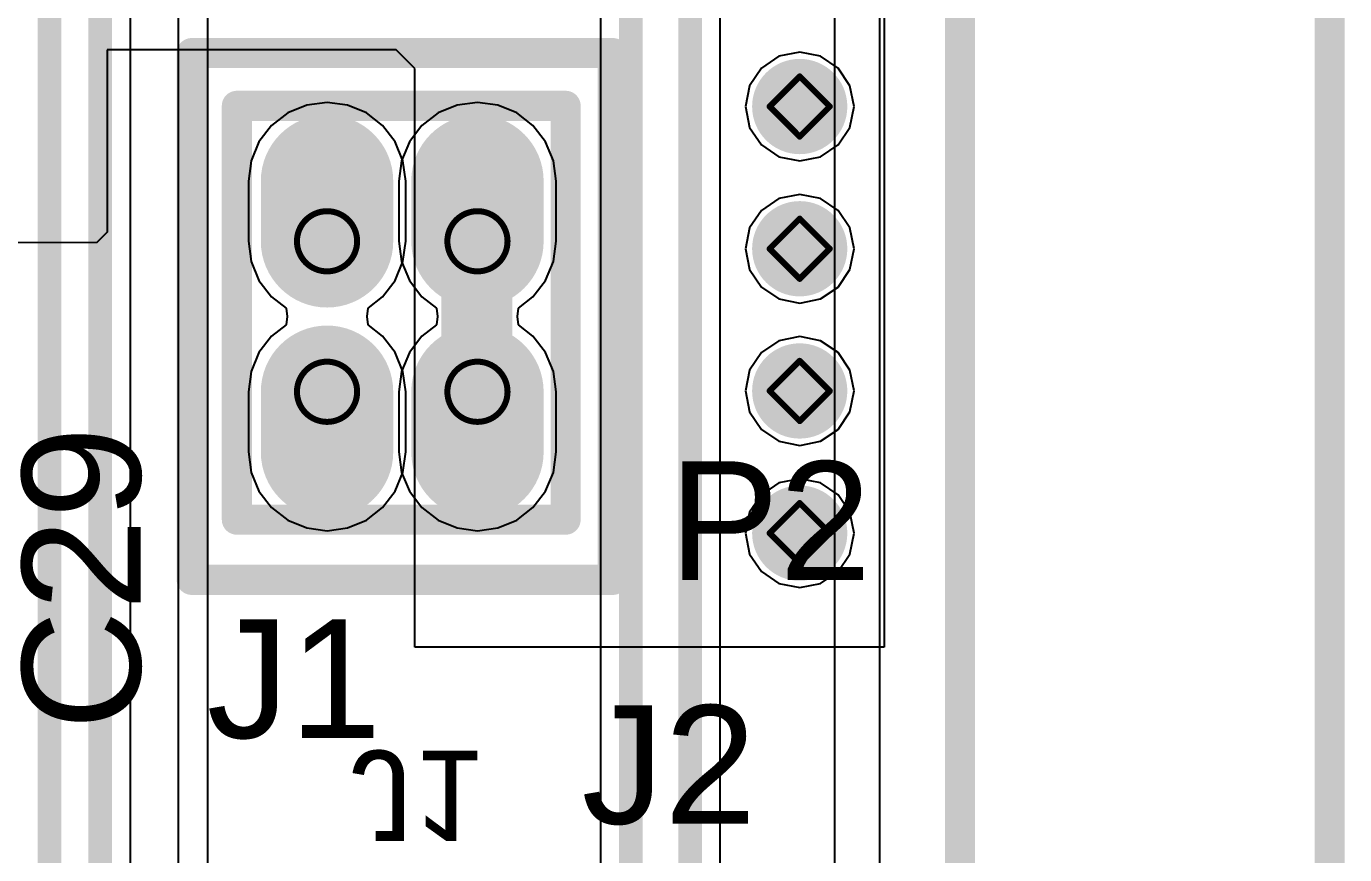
# Model space of a CAD drawing. Header units: inches. Extents: x -3 to 423, y -3 to 110.
# Drawn here: x 56.18 to 67.31, y 8.65 to 15.64 of the extents above; entities that cross this region are included whole.
import ezdxf

# ---------------------------------------------------------------- set-up
doc = ezdxf.new("R2010")
doc.units = ezdxf.units.IN
for name, color, linetype in [('Board Outline', 56, 'Continuous'), ('Bottom Layer', 5, 'Continuous'), ('Bottom Solder', 6, 'Continuous'), ('Drill Drawing', 1, 'Continuous'), ('Mechanical 1', 6, 'Continuous'), ('Mechanical 3', 76, 'Continuous'), ('Mid Layer', 16, 'Continuous'), ('Mid Layer 2', 76, 'Continuous'), ('Multi-Layer', 9, 'Continuous'), ('Pad Holes', 156, 'Continuous'), ('Top Layer', 1, 'Continuous'), ('Top Overlay', 2, 'Continuous'), ('Top Solder', 216, 'Continuous'), ('Via Holes', 16, 'Continuous')]:
    doc.layers.add(name, color=color, linetype=linetype)
doc.styles.add('Arial', font='', dxfattribs={"height": 0.2})
doc.styles.get('Arial').set_extended_font_data('Arial')

msp = doc.modelspace()

# ---------------------------------------------------------------- hatches: boundary and pattern name
at = {"layer": 'Bottom Layer'}
h = msp.add_hatch(color=5, dxfattribs=at)
edge = h.paths.add_edge_path()
edge.add_arc((62.706, 14.962), 0.3, 0, 360)
h = msp.add_hatch(color=5, dxfattribs=at)
edge = h.paths.add_edge_path()
edge.add_arc((58.715, 13.825), 0.508, 180, 360)
edge.add_line((59.223, 13.825), (59.223, 14.333))
edge.add_arc((58.715, 14.333), 0.508, 0, 180)
edge.add_line((58.207, 14.333), (58.207, 13.825))
h = msp.add_hatch(color=5, dxfattribs=at)
edge = h.paths.add_edge_path()
edge.add_arc((59.985, 13.825), 0.508, 180, 360)
edge.add_line((60.493, 13.825), (60.493, 14.333))
edge.add_arc((59.985, 14.333), 0.508, 0, 180)
edge.add_line((59.477, 14.333), (59.477, 13.825))
h = msp.add_hatch(color=5, dxfattribs=at)
edge = h.paths.add_edge_path()
edge.add_arc((62.706, 13.762), 0.3, 0, 360)
h = msp.add_hatch(color=5, dxfattribs=at)
edge = h.paths.add_edge_path()
edge.add_arc((58.715, 12.047), 0.508, 180, 360)
edge.add_line((59.223, 12.047), (59.223, 12.555))
edge.add_arc((58.715, 12.555), 0.508, 0, 180)
edge.add_line((58.207, 12.555), (58.207, 12.047))
h = msp.add_hatch(color=5, dxfattribs=at)
edge = h.paths.add_edge_path()
edge.add_arc((59.985, 12.047), 0.508, 180, 360)
edge.add_line((60.493, 12.047), (60.493, 12.555))
edge.add_arc((59.985, 12.555), 0.508, 0, 180)
edge.add_line((59.477, 12.555), (59.477, 12.047))
h = msp.add_hatch(color=5, dxfattribs=at)
edge = h.paths.add_edge_path()
edge.add_arc((62.706, 12.562), 0.3, 0, 360)
h = msp.add_hatch(color=5, dxfattribs=at)
edge = h.paths.add_edge_path()
edge.add_arc((62.706, 11.362), 0.3, 0, 360)
at = {"layer": 'Bottom Solder'}
h = msp.add_hatch(color=6, dxfattribs=at)
edge = h.paths.add_edge_path()
edge.add_arc((62.706, 14.962), 0.402, 0, 360)
h = msp.add_hatch(color=6, dxfattribs=at)
edge = h.paths.add_edge_path()
edge.add_arc((58.715, 13.825), 0.559, 180, 360)
edge.add_line((59.274, 13.825), (59.274, 14.333))
edge.add_arc((58.715, 14.333), 0.559, 0, 180)
edge.add_line((58.156, 14.333), (58.156, 13.825))
h = msp.add_hatch(color=6, dxfattribs=at)
edge = h.paths.add_edge_path()
edge.add_arc((59.985, 13.825), 0.559, 180, 360)
edge.add_line((60.544, 13.825), (60.544, 14.333))
edge.add_arc((59.985, 14.333), 0.559, 0, 180)
edge.add_line((59.426, 14.333), (59.426, 13.825))
h = msp.add_hatch(color=6, dxfattribs=at)
edge = h.paths.add_edge_path()
edge.add_arc((62.706, 13.762), 0.402, 0, 360)
h = msp.add_hatch(color=6, dxfattribs=at)
edge = h.paths.add_edge_path()
edge.add_arc((58.715, 12.047), 0.559, 180, 360)
edge.add_line((59.274, 12.047), (59.274, 12.555))
edge.add_arc((58.715, 12.555), 0.559, 0, 180)
edge.add_line((58.156, 12.555), (58.156, 12.047))
h = msp.add_hatch(color=6, dxfattribs=at)
edge = h.paths.add_edge_path()
edge.add_arc((59.985, 12.047), 0.559, 180, 360)
edge.add_line((60.544, 12.047), (60.544, 12.555))
edge.add_arc((59.985, 12.555), 0.559, 0, 180)
edge.add_line((59.426, 12.555), (59.426, 12.047))
h = msp.add_hatch(color=6, dxfattribs=at)
edge = h.paths.add_edge_path()
edge.add_arc((62.706, 12.562), 0.402, 0, 360)
h = msp.add_hatch(color=6, dxfattribs=at)
edge = h.paths.add_edge_path()
edge.add_arc((62.706, 11.362), 0.402, 0, 360)
at = {"layer": 'Mid Layer'}
h = msp.add_hatch(color=16, dxfattribs=at)
edge = h.paths.add_edge_path()
edge.add_arc((62.706, 14.962), 0.3, 0, 360)
h = msp.add_hatch(color=16, dxfattribs=at)
edge = h.paths.add_edge_path()
edge.add_arc((58.715, 13.825), 0.508, 180, 360)
edge.add_line((59.223, 13.825), (59.223, 14.333))
edge.add_arc((58.715, 14.333), 0.508, 0, 180)
edge.add_line((58.207, 14.333), (58.207, 13.825))
h = msp.add_hatch(color=16, dxfattribs=at)
edge = h.paths.add_edge_path()
edge.add_arc((59.985, 13.825), 0.508, 180, 360)
edge.add_line((60.493, 13.825), (60.493, 14.333))
edge.add_arc((59.985, 14.333), 0.508, 0, 180)
edge.add_line((59.477, 14.333), (59.477, 13.825))
h = msp.add_hatch(color=16, dxfattribs=at)
edge = h.paths.add_edge_path()
edge.add_arc((62.706, 13.762), 0.3, 0, 360)
h = msp.add_hatch(color=16, dxfattribs=at)
edge = h.paths.add_edge_path()
edge.add_arc((58.715, 12.047), 0.508, 180, 360)
edge.add_line((59.223, 12.047), (59.223, 12.555))
edge.add_arc((58.715, 12.555), 0.508, 0, 180)
edge.add_line((58.207, 12.555), (58.207, 12.047))
h = msp.add_hatch(color=16, dxfattribs=at)
edge = h.paths.add_edge_path()
edge.add_arc((59.985, 12.047), 0.508, 180, 360)
edge.add_line((60.493, 12.047), (60.493, 12.555))
edge.add_arc((59.985, 12.555), 0.508, 0, 180)
edge.add_line((59.477, 12.555), (59.477, 12.047))
h = msp.add_hatch(color=16, dxfattribs=at)
edge = h.paths.add_edge_path()
edge.add_arc((62.706, 12.562), 0.3, 0, 360)
h = msp.add_hatch(color=16, dxfattribs=at)
edge = h.paths.add_edge_path()
edge.add_arc((62.706, 11.362), 0.3, 0, 360)
at = {"layer": 'Mid Layer 2'}
h = msp.add_hatch(color=76, dxfattribs=at)
edge = h.paths.add_edge_path()
edge.add_arc((62.706, 14.962), 0.3, 0, 360)
h = msp.add_hatch(color=76, dxfattribs=at)
edge = h.paths.add_edge_path()
edge.add_arc((58.715, 13.825), 0.508, 180, 360)
edge.add_line((59.223, 13.825), (59.223, 14.333))
edge.add_arc((58.715, 14.333), 0.508, 0, 180)
edge.add_line((58.207, 14.333), (58.207, 13.825))
h = msp.add_hatch(color=76, dxfattribs=at)
edge = h.paths.add_edge_path()
edge.add_arc((59.985, 13.825), 0.508, 180, 360)
edge.add_line((60.493, 13.825), (60.493, 14.333))
edge.add_arc((59.985, 14.333), 0.508, 0, 180)
edge.add_line((59.477, 14.333), (59.477, 13.825))
h = msp.add_hatch(color=76, dxfattribs=at)
edge = h.paths.add_edge_path()
edge.add_arc((62.706, 13.762), 0.3, 0, 360)
h = msp.add_hatch(color=76, dxfattribs=at)
edge = h.paths.add_edge_path()
edge.add_arc((58.715, 12.047), 0.508, 180, 360)
edge.add_line((59.223, 12.047), (59.223, 12.555))
edge.add_arc((58.715, 12.555), 0.508, 0, 180)
edge.add_line((58.207, 12.555), (58.207, 12.047))
h = msp.add_hatch(color=76, dxfattribs=at)
edge = h.paths.add_edge_path()
edge.add_arc((59.985, 12.047), 0.508, 180, 360)
edge.add_line((60.493, 12.047), (60.493, 12.555))
edge.add_arc((59.985, 12.555), 0.508, 0, 180)
edge.add_line((59.477, 12.555), (59.477, 12.047))
h = msp.add_hatch(color=76, dxfattribs=at)
edge = h.paths.add_edge_path()
edge.add_arc((62.706, 12.562), 0.3, 0, 360)
h = msp.add_hatch(color=76, dxfattribs=at)
edge = h.paths.add_edge_path()
edge.add_arc((62.706, 11.362), 0.3, 0, 360)
at = {"layer": 'Multi-Layer'}
h = msp.add_hatch(color=9, dxfattribs=at)
edge = h.paths.add_edge_path()
edge.add_arc((58.715, 13.825), 0.508, 180, 360)
edge.add_line((59.223, 13.825), (59.223, 14.333))
edge.add_arc((58.715, 14.333), 0.508, 0, 180)
edge.add_line((58.207, 14.333), (58.207, 13.825))
h = msp.add_hatch(color=9, dxfattribs=at)
edge = h.paths.add_edge_path()
edge.add_arc((59.985, 13.825), 0.508, 180, 360)
edge.add_line((60.493, 13.825), (60.493, 14.333))
edge.add_arc((59.985, 14.333), 0.508, 0, 180)
edge.add_line((59.477, 14.333), (59.477, 13.825))
h = msp.add_hatch(color=9, dxfattribs=at)
edge = h.paths.add_edge_path()
edge.add_arc((58.715, 12.047), 0.508, 180, 360)
edge.add_line((59.223, 12.047), (59.223, 12.555))
edge.add_arc((58.715, 12.555), 0.508, 0, 180)
edge.add_line((58.207, 12.555), (58.207, 12.047))
h = msp.add_hatch(color=9, dxfattribs=at)
edge = h.paths.add_edge_path()
edge.add_arc((59.985, 12.047), 0.508, 180, 360)
edge.add_line((60.493, 12.047), (60.493, 12.555))
edge.add_arc((59.985, 12.555), 0.508, 0, 180)
edge.add_line((59.477, 12.555), (59.477, 12.047))
at = {"layer": 'Pad Holes'}
h = msp.add_hatch(color=7, dxfattribs=at)
edge = h.paths.add_edge_path()
edge.add_arc((58.715, 13.825), 0.356, 0, 360)
h = msp.add_hatch(color=7, dxfattribs=at)
edge = h.paths.add_edge_path()
edge.add_arc((59.985, 13.825), 0.356, 0, 360)
h = msp.add_hatch(color=7, dxfattribs=at)
edge = h.paths.add_edge_path()
edge.add_arc((58.715, 12.555), 0.356, 0, 360)
h = msp.add_hatch(color=7, dxfattribs=at)
edge = h.paths.add_edge_path()
edge.add_arc((59.985, 12.555), 0.356, 0, 360)
at = {"layer": 'Top Layer'}
h = msp.add_hatch(color=1, dxfattribs=at)
edge = h.paths.add_edge_path()
edge.add_arc((62.706, 14.962), 0.3, 0, 360)
h = msp.add_hatch(color=1, dxfattribs=at)
edge = h.paths.add_edge_path()
edge.add_arc((58.715, 13.825), 0.508, 180, 360)
edge.add_line((59.223, 13.825), (59.223, 14.333))
edge.add_arc((58.715, 14.333), 0.508, 0, 180)
edge.add_line((58.207, 14.333), (58.207, 13.825))
h = msp.add_hatch(color=1, dxfattribs=at)
edge = h.paths.add_edge_path()
edge.add_arc((59.985, 13.825), 0.508, 180, 360)
edge.add_line((60.493, 13.825), (60.493, 14.333))
edge.add_arc((59.985, 14.333), 0.508, 0, 180)
edge.add_line((59.477, 14.333), (59.477, 13.825))
h = msp.add_hatch(color=1, dxfattribs=at)
edge = h.paths.add_edge_path()
edge.add_arc((62.706, 13.762), 0.3, 0, 360)
h = msp.add_hatch(color=1, dxfattribs=at)
edge = h.paths.add_edge_path()
edge.add_arc((58.715, 12.047), 0.508, 180, 360)
edge.add_line((59.223, 12.047), (59.223, 12.555))
edge.add_arc((58.715, 12.555), 0.508, 0, 180)
edge.add_line((58.207, 12.555), (58.207, 12.047))
h = msp.add_hatch(color=1, dxfattribs=at)
edge = h.paths.add_edge_path()
edge.add_arc((59.985, 12.047), 0.508, 180, 360)
edge.add_line((60.493, 12.047), (60.493, 12.555))
edge.add_arc((59.985, 12.555), 0.508, 0, 180)
edge.add_line((59.477, 12.555), (59.477, 12.047))
h = msp.add_hatch(color=1, dxfattribs=at)
edge = h.paths.add_edge_path()
edge.add_arc((62.706, 12.562), 0.3, 0, 360)
h = msp.add_hatch(color=1, dxfattribs=at)
edge = h.paths.add_edge_path()
edge.add_arc((62.706, 11.362), 0.3, 0, 360)
at = {"layer": 'Top Solder'}
h = msp.add_hatch(color=216, dxfattribs=at)
edge = h.paths.add_edge_path()
edge.add_arc((62.706, 14.962), 0.402, 0, 360)
h = msp.add_hatch(color=216, dxfattribs=at)
edge = h.paths.add_edge_path()
edge.add_arc((58.715, 13.825), 0.559, 180, 360)
edge.add_line((59.274, 13.825), (59.274, 14.333))
edge.add_arc((58.715, 14.333), 0.559, 0, 180)
edge.add_line((58.156, 14.333), (58.156, 13.825))
h = msp.add_hatch(color=216, dxfattribs=at)
edge = h.paths.add_edge_path()
edge.add_arc((59.985, 13.825), 0.559, 180, 360)
edge.add_line((60.544, 13.825), (60.544, 14.333))
edge.add_arc((59.985, 14.333), 0.559, 0, 180)
edge.add_line((59.426, 14.333), (59.426, 13.825))
h = msp.add_hatch(color=216, dxfattribs=at)
edge = h.paths.add_edge_path()
edge.add_arc((62.706, 13.762), 0.402, 0, 360)
h = msp.add_hatch(color=216, dxfattribs=at)
edge = h.paths.add_edge_path()
edge.add_arc((58.715, 12.047), 0.559, 180, 360)
edge.add_line((59.274, 12.047), (59.274, 12.555))
edge.add_arc((58.715, 12.555), 0.559, 0, 180)
edge.add_line((58.156, 12.555), (58.156, 12.047))
h = msp.add_hatch(color=216, dxfattribs=at)
edge = h.paths.add_edge_path()
edge.add_arc((59.985, 12.047), 0.559, 180, 360)
edge.add_line((60.544, 12.047), (60.544, 12.555))
edge.add_arc((59.985, 12.555), 0.559, 0, 180)
edge.add_line((59.426, 12.555), (59.426, 12.047))
h = msp.add_hatch(color=216, dxfattribs=at)
edge = h.paths.add_edge_path()
edge.add_arc((62.706, 12.562), 0.402, 0, 360)
h = msp.add_hatch(color=216, dxfattribs=at)
edge = h.paths.add_edge_path()
edge.add_arc((62.706, 11.362), 0.402, 0, 360)
at = {"layer": 'Via Holes'}
h = msp.add_hatch(color=7, dxfattribs=at)
edge = h.paths.add_edge_path()
edge.add_arc((62.706, 14.962), 0.15, 0, 360)
h = msp.add_hatch(color=7, dxfattribs=at)
edge = h.paths.add_edge_path()
edge.add_arc((62.706, 13.762), 0.15, 0, 360)
h = msp.add_hatch(color=7, dxfattribs=at)
edge = h.paths.add_edge_path()
edge.add_arc((62.706, 12.562), 0.15, 0, 360)
h = msp.add_hatch(color=7, dxfattribs=at)
edge = h.paths.add_edge_path()
edge.add_arc((62.706, 11.362), 0.15, 0, 360)

# ---------------------------------------------------------------- linework, layer by layer
at = {"layer": 'Board Outline', "const_width": 0.254}
msp.add_lwpolyline([(64.06, 79.42), (64.06, 0)], dxfattribs=at)
at = {"layer": 'Bottom Layer'}
for p, q in [((62.035, 7.36), (62.035, 49.815)), ((61.025, 41.594), (61.025, 8.049)), ((57.055, 7.391), (57.055, 28.781)), ((63, 25.206), (63, 2.967)), ((58.543, 14.974), (58.383, 14.908)), ((58.715, 14.997), (58.543, 14.974)), ((58.887, 14.974), (58.715, 14.997)), ((59.047, 14.908), (58.887, 14.974)), ((58.383, 14.908), (58.246, 14.802)), ((59.184, 14.802), (59.047, 14.908)), ((58.246, 14.802), (58.14, 14.665)), ((59.29, 14.665), (59.184, 14.802)), ((58.14, 14.665), (58.074, 14.505)), ((59.356, 14.505), (59.29, 14.665)), ((58.074, 14.505), (58.051, 14.333)), ((59.379, 14.333), (59.356, 14.505)), ((58.051, 14.333), (58.051, 13.825)), ((59.379, 13.825), (59.379, 14.333)), ((58.051, 13.825), (58.074, 13.653)), ((59.356, 13.653), (59.379, 13.825)), ((58.074, 13.653), (58.14, 13.493)), ((59.29, 13.493), (59.356, 13.653)), ((58.14, 13.493), (58.246, 13.356)), ((59.184, 13.356), (59.29, 13.493)), ((58.246, 13.356), (58.369, 13.261)), ((58.369, 13.261), (58.377, 13.19)), ((59.053, 13.19), (59.061, 13.261)), ((59.061, 13.261), (59.184, 13.356)), ((58.377, 13.19), (58.369, 13.119)), ((59.061, 13.119), (59.053, 13.19)), ((58.246, 13.024), (58.14, 12.887)), ((58.369, 13.119), (58.246, 13.024)), ((59.184, 13.024), (59.061, 13.119)), ((59.29, 12.887), (59.184, 13.024)), ((58.14, 12.887), (58.074, 12.727)), ((59.356, 12.727), (59.29, 12.887)), ((58.074, 12.727), (58.051, 12.555)), ((59.379, 12.555), (59.356, 12.727)), ((58.051, 12.555), (58.051, 12.047)), ((59.379, 12.047), (59.379, 12.555)), ((58.051, 12.047), (58.074, 11.875)), ((59.356, 11.875), (59.379, 12.047)), ((58.074, 11.875), (58.14, 11.715)), ((59.29, 11.715), (59.356, 11.875)), ((58.14, 11.715), (58.246, 11.578)), ((59.184, 11.578), (59.29, 11.715)), ((58.246, 11.578), (58.383, 11.472)), ((59.047, 11.472), (59.184, 11.578)), ((58.383, 11.472), (58.543, 11.406)), ((58.887, 11.406), (59.047, 11.472)), ((58.543, 11.406), (58.715, 11.383)), ((58.715, 11.383), (58.887, 11.406))]:
    msp.add_line(p, q, dxfattribs=at)
for points, const_width in [([(61.28, 50.29), (61.28, 7.943)], 0.2), ([(61.78, 49.815), (61.78, 7.173)], 0.2), ([(56.372, 4.998), (56.372, 32.341)], 0.2), ([(56.8, 6.549), (56.8, 28.887)], 0.2), ([(59.98, 12.57), (59.98, 13.84)], 0.6)]:
    msp.add_lwpolyline(points, dxfattribs=dict(at, const_width=const_width))
at = {"layer": 'Bottom Layer', "const_width": 0.3}
for points in [[(59.83, 13.84, 1), (60.13, 13.84, 1)], [(59.83, 12.57, 1), (60.13, 12.57, 1)]]:
    msp.add_lwpolyline(points, format="xyb", close=True, dxfattribs=at)
at = {"layer": 'Drill Drawing', "const_width": 0.0508}
for points in [[(62.452, 14.962), (62.706, 15.216)], [(62.706, 15.216), (62.96, 14.962)], [(62.452, 14.962), (62.706, 14.708)], [(62.706, 14.708), (62.96, 14.962)], [(62.452, 13.762), (62.706, 14.016)], [(62.706, 14.016), (62.96, 13.762)], [(62.452, 13.762), (62.706, 13.508)], [(62.706, 13.508), (62.96, 13.762)], [(62.452, 12.562), (62.706, 12.816)], [(62.706, 12.816), (62.96, 12.562)], [(62.452, 12.562), (62.706, 12.308)], [(62.706, 12.308), (62.96, 12.562)], [(62.452, 11.362), (62.706, 11.616)], [(62.706, 11.616), (62.96, 11.362)], [(62.452, 11.362), (62.706, 11.108)], [(62.706, 11.108), (62.96, 11.362)]]:
    msp.add_lwpolyline(points, dxfattribs=at)
at = {"layer": 'Drill Drawing'}
for points, const_width in [([(62.693, 15.216, 1), (62.719, 15.216, 1)], 0.0254), ([(62.693, 15.216, 1), (62.719, 15.216, 1)], 0.0254), ([(62.439, 14.962, 1), (62.465, 14.962, 1)], 0.0254), ([(62.439, 14.962, 1), (62.465, 14.962, 1)], 0.0254), ([(62.947, 14.962, 1), (62.973, 14.962, 1)], 0.0254), ([(62.947, 14.962, 1), (62.973, 14.962, 1)], 0.0254), ([(62.693, 14.708, 1), (62.719, 14.708, 1)], 0.0254), ([(62.693, 14.708, 1), (62.719, 14.708, 1)], 0.0254), ([(58.969, 13.825, 1), (58.461, 13.825, 1)], 0.0508), ([(60.239, 13.825, 1), (59.731, 13.825, 1)], 0.0508), ([(62.693, 14.016, 1), (62.719, 14.016, 1)], 0.0254), ([(62.693, 14.016, 1), (62.719, 14.016, 1)], 0.0254), ([(58.448, 13.825, 1), (58.474, 13.825, 1)], 0.0254), ([(58.956, 13.825, 1), (58.982, 13.825, 1)], 0.0254), ([(59.718, 13.825, 1), (59.744, 13.825, 1)], 0.0254), ([(60.226, 13.825, 1), (60.252, 13.825, 1)], 0.0254), ([(62.439, 13.762, 1), (62.465, 13.762, 1)], 0.0254), ([(62.439, 13.762, 1), (62.465, 13.762, 1)], 0.0254), ([(62.947, 13.762, 1), (62.973, 13.762, 1)], 0.0254), ([(62.947, 13.762, 1), (62.973, 13.762, 1)], 0.0254), ([(62.693, 13.508, 1), (62.719, 13.508, 1)], 0.0254), ([(62.693, 13.508, 1), (62.719, 13.508, 1)], 0.0254), ([(58.969, 12.555, 1), (58.461, 12.555, 1)], 0.0508), ([(60.239, 12.555, 1), (59.731, 12.555, 1)], 0.0508), ([(62.693, 12.816, 1), (62.719, 12.816, 1)], 0.0254), ([(62.693, 12.816, 1), (62.719, 12.816, 1)], 0.0254), ([(58.448, 12.555, 1), (58.474, 12.555, 1)], 0.0254), ([(58.956, 12.555, 1), (58.982, 12.555, 1)], 0.0254), ([(59.718, 12.555, 1), (59.744, 12.555, 1)], 0.0254), ([(60.226, 12.555, 1), (60.252, 12.555, 1)], 0.0254), ([(62.439, 12.562, 1), (62.465, 12.562, 1)], 0.0254), ([(62.439, 12.562, 1), (62.465, 12.562, 1)], 0.0254), ([(62.947, 12.562, 1), (62.973, 12.562, 1)], 0.0254), ([(62.947, 12.562, 1), (62.973, 12.562, 1)], 0.0254), ([(62.693, 12.308, 1), (62.719, 12.308, 1)], 0.0254), ([(62.693, 12.308, 1), (62.719, 12.308, 1)], 0.0254), ([(62.693, 11.616, 1), (62.719, 11.616, 1)], 0.0254), ([(62.693, 11.616, 1), (62.719, 11.616, 1)], 0.0254), ([(62.439, 11.362, 1), (62.465, 11.362, 1)], 0.0254), ([(62.439, 11.362, 1), (62.465, 11.362, 1)], 0.0254), ([(62.947, 11.362, 1), (62.973, 11.362, 1)], 0.0254), ([(62.947, 11.362, 1), (62.973, 11.362, 1)], 0.0254), ([(62.693, 11.108, 1), (62.719, 11.108, 1)], 0.0254), ([(62.693, 11.108, 1), (62.719, 11.108, 1)], 0.0254)]:
    msp.add_lwpolyline(points, format="xyb", close=True, dxfattribs=dict(at, const_width=const_width))
at = {"layer": 'Mechanical 1', "const_width": 0.254}
for points in [[(64.06, 79.42), (64.06, 0)], [(57.953, 14.968), (60.73, 14.968)], [(57.953, 11.476), (57.953, 14.968)], [(60.73, 11.476), (60.73, 14.968)], [(57.953, 11.476), (60.73, 11.476)]]:
    msp.add_lwpolyline(points, dxfattribs=at)
at = {"layer": 'Mechanical 1', "const_width": 0.127}
for points in [[(57.89, 14.968, 1), (58.017, 14.968, 1)], [(57.89, 14.968, 1), (58.017, 14.968, 1)], [(60.666, 14.968, 1), (60.793, 14.968, 1)], [(60.666, 14.968, 1), (60.793, 14.968, 1)], [(57.89, 11.476, 1), (58.017, 11.476, 1)], [(57.89, 11.476, 1), (58.017, 11.476, 1)], [(60.666, 11.476, 1), (60.793, 11.476, 1)], [(60.666, 11.476, 1), (60.793, 11.476, 1)]]:
    msp.add_lwpolyline(points, format="xyb", close=True, dxfattribs=at)
at = {"layer": 'Mechanical 3', "const_width": 0.254}
msp.add_lwpolyline([(67.18, 0), (67.18, 32.041)], dxfattribs=at)
at = {"layer": 'Mid Layer'}
for p, q in [((63, 25.206), (63, 0.8)), ((58.543, 14.974), (58.383, 14.908)), ((58.715, 14.997), (58.543, 14.974)), ((58.887, 14.974), (58.715, 14.997)), ((59.047, 14.908), (58.887, 14.974)), ((58.383, 14.908), (58.246, 14.802)), ((59.184, 14.802), (59.047, 14.908)), ((58.246, 14.802), (58.14, 14.665)), ((59.29, 14.665), (59.184, 14.802)), ((58.14, 14.665), (58.074, 14.505)), ((59.356, 14.505), (59.29, 14.665)), ((58.074, 14.505), (58.051, 14.333)), ((59.379, 14.333), (59.356, 14.505)), ((58.051, 14.333), (58.051, 13.825)), ((59.379, 13.825), (59.379, 14.333)), ((58.051, 13.825), (58.074, 13.653)), ((59.356, 13.653), (59.379, 13.825)), ((58.074, 13.653), (58.14, 13.493)), ((59.29, 13.493), (59.356, 13.653)), ((58.14, 13.493), (58.246, 13.356)), ((59.184, 13.356), (59.29, 13.493)), ((58.246, 13.356), (58.369, 13.261)), ((58.369, 13.261), (58.377, 13.19)), ((59.053, 13.19), (59.061, 13.261)), ((59.061, 13.261), (59.184, 13.356)), ((58.377, 13.19), (58.369, 13.119)), ((59.061, 13.119), (59.053, 13.19)), ((58.246, 13.024), (58.14, 12.887)), ((58.369, 13.119), (58.246, 13.024)), ((59.184, 13.024), (59.061, 13.119)), ((59.29, 12.887), (59.184, 13.024)), ((58.14, 12.887), (58.074, 12.727)), ((59.356, 12.727), (59.29, 12.887)), ((58.074, 12.727), (58.051, 12.555)), ((59.379, 12.555), (59.356, 12.727)), ((58.051, 12.555), (58.051, 12.047)), ((59.379, 12.047), (59.379, 12.555)), ((58.051, 12.047), (58.074, 11.875)), ((59.356, 11.875), (59.379, 12.047)), ((58.074, 11.875), (58.14, 11.715)), ((59.29, 11.715), (59.356, 11.875)), ((58.14, 11.715), (58.246, 11.578)), ((59.184, 11.578), (59.29, 11.715)), ((58.246, 11.578), (58.383, 11.472)), ((59.047, 11.472), (59.184, 11.578)), ((58.383, 11.472), (58.543, 11.406)), ((58.887, 11.406), (59.047, 11.472)), ((58.543, 11.406), (58.715, 11.383)), ((58.715, 11.383), (58.887, 11.406))]:
    msp.add_line(p, q, dxfattribs=at)
at = {"layer": 'Mid Layer 2'}
for p, q in [((57.708, 8.204), (57.708, 27.82)), ((63.38, 27.82), (63.38, 11.788)), ((57.459, 19.394), (57.459, 7.46)), ((62.53, 15.386), (62.382, 15.286)), ((62.706, 15.421), (62.53, 15.386)), ((62.882, 15.386), (62.706, 15.421)), ((63.03, 15.286), (62.882, 15.386)), ((62.382, 15.286), (62.282, 15.138)), ((63.13, 15.138), (63.03, 15.286)), ((62.282, 15.138), (62.247, 14.962)), ((63.165, 14.962), (63.13, 15.138)), ((59.813, 14.974), (59.653, 14.908)), ((59.985, 14.997), (59.813, 14.974)), ((60.157, 14.974), (59.985, 14.997)), ((60.317, 14.908), (60.157, 14.974)), ((62.247, 14.962), (62.282, 14.786)), ((63.13, 14.786), (63.165, 14.962)), ((59.653, 14.908), (59.516, 14.802)), ((60.454, 14.802), (60.317, 14.908)), ((59.516, 14.802), (59.41, 14.665)), ((60.56, 14.665), (60.454, 14.802)), ((62.282, 14.786), (62.382, 14.638)), ((63.03, 14.638), (63.13, 14.786)), ((59.41, 14.665), (59.344, 14.505)), ((60.626, 14.505), (60.56, 14.665)), ((62.382, 14.638), (62.53, 14.538)), ((62.882, 14.538), (63.03, 14.638)), ((59.344, 14.505), (59.321, 14.333)), ((60.649, 14.333), (60.626, 14.505)), ((62.53, 14.538), (62.706, 14.503)), ((62.706, 14.503), (62.882, 14.538)), ((59.321, 14.333), (59.321, 13.825)), ((60.649, 13.825), (60.649, 14.333)), ((62.53, 14.186), (62.382, 14.086)), ((62.706, 14.221), (62.53, 14.186)), ((62.882, 14.186), (62.706, 14.221)), ((63.03, 14.086), (62.882, 14.186)), ((62.382, 14.086), (62.282, 13.938)), ((63.13, 13.938), (63.03, 14.086)), ((62.282, 13.938), (62.247, 13.762)), ((63.165, 13.762), (63.13, 13.938)), ((59.321, 13.825), (59.344, 13.653)), ((60.626, 13.653), (60.649, 13.825)), ((62.247, 13.762), (62.282, 13.586)), ((63.13, 13.586), (63.165, 13.762)), ((59.344, 13.653), (59.41, 13.493)), ((60.56, 13.493), (60.626, 13.653)), ((62.282, 13.586), (62.382, 13.438)), ((63.03, 13.438), (63.13, 13.586)), ((59.41, 13.493), (59.516, 13.356)), ((60.454, 13.356), (60.56, 13.493)), ((62.382, 13.438), (62.53, 13.338)), ((62.882, 13.338), (63.03, 13.438)), ((59.516, 13.356), (59.639, 13.261)), ((59.639, 13.261), (59.647, 13.19)), ((60.323, 13.19), (60.331, 13.261)), ((60.331, 13.261), (60.454, 13.356)), ((62.53, 13.338), (62.706, 13.303)), ((62.706, 13.303), (62.882, 13.338)), ((59.647, 13.19), (59.639, 13.119)), ((60.331, 13.119), (60.323, 13.19)), ((59.516, 13.024), (59.41, 12.887)), ((59.639, 13.119), (59.516, 13.024)), ((60.454, 13.024), (60.331, 13.119)), ((60.56, 12.887), (60.454, 13.024)), ((62.53, 12.986), (62.382, 12.886)), ((62.706, 13.021), (62.53, 12.986)), ((62.882, 12.986), (62.706, 13.021)), ((63.03, 12.886), (62.882, 12.986)), ((59.41, 12.887), (59.344, 12.727)), ((60.626, 12.727), (60.56, 12.887)), ((62.382, 12.886), (62.282, 12.738)), ((63.13, 12.738), (63.03, 12.886)), ((59.344, 12.727), (59.321, 12.555)), ((60.649, 12.555), (60.626, 12.727)), ((62.282, 12.738), (62.247, 12.562)), ((63.165, 12.562), (63.13, 12.738)), ((59.321, 12.555), (59.321, 12.047)), ((60.649, 12.047), (60.649, 12.555)), ((62.247, 12.562), (62.282, 12.386)), ((63.13, 12.386), (63.165, 12.562)), ((62.282, 12.386), (62.382, 12.238)), ((63.03, 12.238), (63.13, 12.386)), ((62.382, 12.238), (62.53, 12.138)), ((62.53, 12.138), (62.706, 12.103)), ((62.706, 12.103), (62.882, 12.138)), ((62.882, 12.138), (63.03, 12.238)), ((59.321, 12.047), (59.344, 11.875)), ((60.626, 11.875), (60.649, 12.047)), ((59.344, 11.875), (59.41, 11.715)), ((60.56, 11.715), (60.626, 11.875)), ((62.706, 11.821), (62.53, 11.786)), ((62.882, 11.786), (62.706, 11.821)), ((59.41, 11.715), (59.516, 11.578)), ((60.454, 11.578), (60.56, 11.715)), ((62.53, 11.786), (62.382, 11.686)), ((63.03, 11.686), (62.882, 11.786)), ((63.38, 11.788), (63.38, 0.965)), ((59.516, 11.578), (59.653, 11.472)), ((60.317, 11.472), (60.454, 11.578)), ((62.382, 11.686), (62.282, 11.538)), ((63.13, 11.538), (63.03, 11.686)), ((59.653, 11.472), (59.813, 11.406)), ((60.157, 11.406), (60.317, 11.472)), ((62.282, 11.538), (62.247, 11.362)), ((63.165, 11.362), (63.13, 11.538)), ((59.813, 11.406), (59.985, 11.383)), ((59.985, 11.383), (60.157, 11.406)), ((62.247, 11.362), (62.282, 11.186)), ((63.13, 11.186), (63.165, 11.362)), ((62.282, 11.186), (62.382, 11.038)), ((63.03, 11.038), (63.13, 11.186)), ((62.382, 11.038), (62.53, 10.938)), ((62.882, 10.938), (63.03, 11.038)), ((62.53, 10.938), (62.706, 10.903)), ((62.706, 10.903), (62.882, 10.938))]:
    msp.add_line(p, q, dxfattribs=at)
at = {"layer": 'Top Layer'}
for p, q in [((63, 25.206), (63, 0.8)), ((63.42, 18.66), (63.42, 10.4)), ((59.298, 15.44), (56.858, 15.44)), ((56.858, 15.44), (56.858, 13.902)), ((59.456, 15.282), (59.298, 15.44)), ((59.456, 10.4), (59.456, 15.282)), ((58.543, 14.974), (58.383, 14.908)), ((58.715, 14.997), (58.543, 14.974)), ((58.887, 14.974), (58.715, 14.997)), ((59.047, 14.908), (58.887, 14.974)), ((58.383, 14.908), (58.246, 14.802)), ((59.184, 14.802), (59.047, 14.908)), ((58.246, 14.802), (58.14, 14.665)), ((59.29, 14.665), (59.184, 14.802)), ((58.14, 14.665), (58.074, 14.505)), ((59.356, 14.505), (59.29, 14.665)), ((58.074, 14.505), (58.051, 14.333)), ((59.379, 14.333), (59.356, 14.505)), ((58.051, 14.333), (58.051, 13.825)), ((59.379, 13.825), (59.379, 14.333)), ((56.768, 13.812), (54.847, 13.818)), ((56.858, 13.902), (56.768, 13.812)), ((58.051, 13.825), (58.074, 13.653)), ((59.356, 13.653), (59.379, 13.825)), ((58.074, 13.653), (58.14, 13.493)), ((59.29, 13.493), (59.356, 13.653)), ((58.14, 13.493), (58.246, 13.356)), ((59.184, 13.356), (59.29, 13.493)), ((58.246, 13.356), (58.369, 13.261)), ((58.369, 13.261), (58.377, 13.19)), ((59.053, 13.19), (59.061, 13.261)), ((59.061, 13.261), (59.184, 13.356)), ((58.377, 13.19), (58.369, 13.119)), ((59.061, 13.119), (59.053, 13.19)), ((58.246, 13.024), (58.14, 12.887)), ((58.369, 13.119), (58.246, 13.024)), ((59.184, 13.024), (59.061, 13.119)), ((59.29, 12.887), (59.184, 13.024)), ((58.14, 12.887), (58.074, 12.727)), ((59.356, 12.727), (59.29, 12.887)), ((58.074, 12.727), (58.051, 12.555)), ((59.379, 12.555), (59.356, 12.727)), ((58.051, 12.555), (58.051, 12.047)), ((59.379, 12.047), (59.379, 12.555)), ((58.051, 12.047), (58.074, 11.875)), ((59.356, 11.875), (59.379, 12.047)), ((58.074, 11.875), (58.14, 11.715)), ((59.29, 11.715), (59.356, 11.875)), ((58.14, 11.715), (58.246, 11.578)), ((59.184, 11.578), (59.29, 11.715)), ((58.246, 11.578), (58.383, 11.472)), ((59.047, 11.472), (59.184, 11.578)), ((58.383, 11.472), (58.543, 11.406)), ((58.887, 11.406), (59.047, 11.472)), ((58.543, 11.406), (58.715, 11.383)), ((58.715, 11.383), (58.887, 11.406)), ((63.42, 10.4), (59.456, 10.4))]:
    msp.add_line(p, q, dxfattribs=at)
at = {"layer": 'Top Overlay', "const_width": 0.254}
for points in [[(57.572, 15.413), (61.128, 15.413)], [(57.572, 10.968), (57.572, 15.413)], [(61.128, 10.968), (61.128, 15.413)], [(57.572, 10.968), (61.128, 10.968)]]:
    msp.add_lwpolyline(points, dxfattribs=at)
at = {"layer": 'Top Overlay', "const_width": 0.127}
for points in [[(57.509, 15.413, 1), (57.636, 15.413, 1)], [(57.509, 15.413, 1), (57.636, 15.413, 1)], [(61.065, 15.413, 1), (61.192, 15.413, 1)], [(61.065, 15.413, 1), (61.192, 15.413, 1)], [(57.509, 10.968, 1), (57.636, 10.968, 1)], [(57.509, 10.968, 1), (57.636, 10.968, 1)], [(61.065, 10.968, 1), (61.192, 10.968, 1)], [(61.065, 10.968, 1), (61.192, 10.968, 1)]]:
    msp.add_lwpolyline(points, format="xyb", close=True, dxfattribs=at)

# ---------------------------------------------------------------- texts
at = {"layer": 'Mechanical 1', "style": 'Arial'}
msp.add_text('J1', height=1, rotation=360, dxfattribs=at).set_placement((57.699, 9.634))
at = {"layer": 'Mechanical 1', "style": 'Arial', "text_generation_flag": 2}
msp.add_text('J1', height=0.762, rotation=180, dxfattribs=at).set_placement((58.913, 9.527))
at = {"layer": 'Top Overlay', "style": 'Arial'}
msp.add_text('C29', height=1, rotation=90, dxfattribs=at).set_placement((57.14, 9.7))
for s, p in [('P2', (61.601, 10.968)), ('J2', (60.864, 8.91))]:
    msp.add_text(s, height=1, dxfattribs=at).set_placement(p)

doc.saveas('drawing.dxf')
